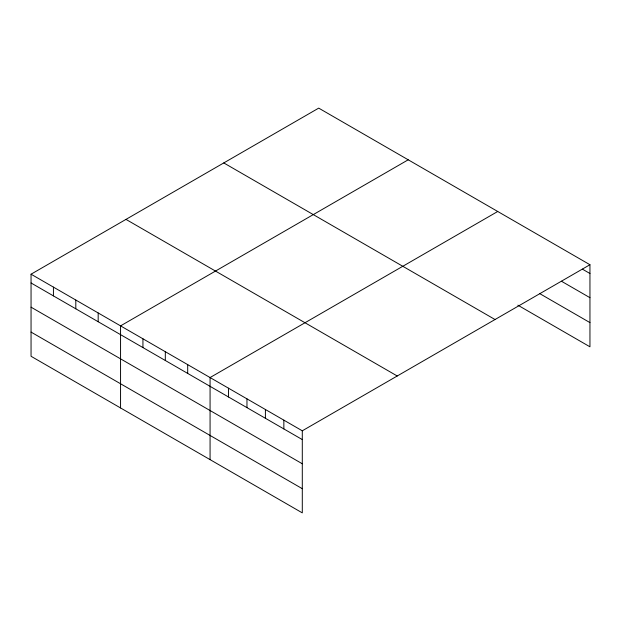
<?xml version="1.0" encoding="UTF-8"?>
<svg xmlns="http://www.w3.org/2000/svg" width="621" height="621" viewBox="0 0 621 621"><rect width="100%" height="100%" fill="white"/><g stroke="black" fill="none" stroke-linecap="round" stroke-linejoin="round"><path stroke-width="0.93" d="M589.95 264.725L318.705 108.124L31.05 274.195L31.05 356.275L302.295 512.876L302.295 430.803L589.95 264.725L589.95 346.805L517.852 305.175M408.214 159.799L120.559 325.878L120.559 407.95M497.724 211.482L210.069 377.552L210.069 459.633M582.405 269.149L589.95 273.504M561.446 281.235L589.95 297.692M539.649 293.57L589.95 322.61M223.777 162.927L495.022 319.528M125.978 219.392L397.223 375.992M31.05 274.195L302.295 430.803M31.05 282.974L302.295 439.583M31.05 307.17L302.295 463.771M31.05 332.088L302.295 488.688M283.851 420.153L283.851 428.932M265.408 409.503L265.408 418.282M246.964 398.853L246.964 407.632M228.52 388.203L228.52 396.982M187.697 364.636L187.697 373.415M165.318 351.719L165.318 360.498M142.939 338.794L142.939 347.574M98.18 312.961L98.18 321.74M75.809 300.036L75.809 308.816M53.429 287.119L53.429 295.899"/></g></svg>
